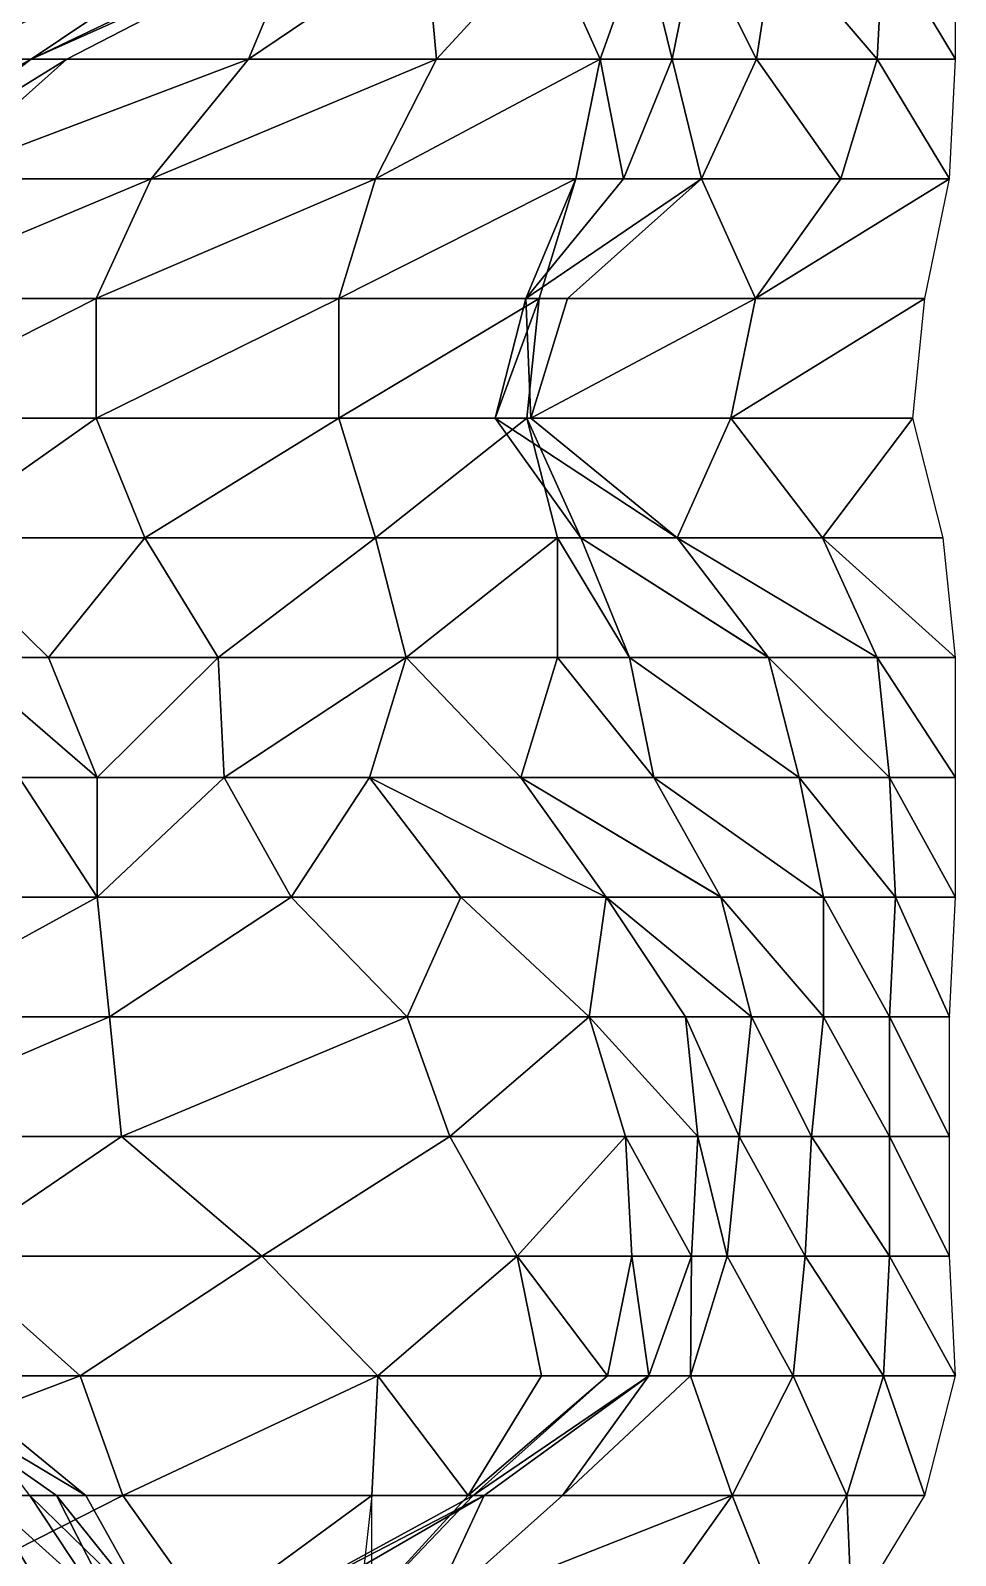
# Model space of a CAD drawing. Header units: metres. Extents: x -137 to 231, y -240 to 234.
# Drawn here: x 185.1 to 231.4, y 9 to 85.4 of the extents above; entities that cross this region are included whole.
import ezdxf

# ---------------------------------------------------------------- set-up
doc = ezdxf.new("R2010")
doc.units = ezdxf.units.M

msp = doc.modelspace()

# ---------------------------------------------------------------- linework, layer by layer
for points in [[(176.40675, 90, -595.59064), (171.76537, 84, -605.19855), (186.13118, 90, -596.9044), (186.13129, 90.0001, -596.9043)], [(186.13118, 90, -596.9044), (171.76537, 84, -605.19855), (180.57283, 84, -607.04175), (180.57294, 84.0001, -607.0416)], [(186.13118, 90, -596.9044), (180.57283, 84, -607.04175), (194.02168, 90, -599.2771), (194.02179, 90.0001, -599.277)], [(194.02168, 90, -599.2771), (180.57283, 84, -607.04175), (185.10112, 84, -611.3556), (185.10123, 84.0001, -611.35547)], [(194.02168, 90, -599.2771), (185.10112, 84, -611.3556), (197.63301, 90, -604.1203), (197.63312, 90.0001, -604.1202)], [(185.10112, 84, -611.3556), (186.8785, 84, -617.25757), (198.49342, 90, -610.55176), (198.49353, 90.0001, -610.55164)], [(185.10112, 84, -611.3556), (198.49342, 90, -610.55176), (197.63301, 90, -604.1203), (197.63312, 90.0001, -604.1202)], [(198.49342, 90, -610.55176), (186.8785, 84, -617.25757), (195.9916, 84, -618.9243), (195.9917, 84.0001, -618.9242)], [(198.49342, 90, -610.55176), (195.9916, 84, -618.9243), (204.8556, 90, -613.80676), (204.85571, 90.0001, -613.80664)], [(204.8556, 90, -613.80676), (195.9916, 84, -618.9243), (205.41039, 84, -620.4147), (205.41049, 84.0001, -620.41455)], [(204.8556, 90, -613.80676), (205.41039, 84, -620.4147), (210.91219, 90, -617.23816), (210.9123, 90.0001, -617.23804)], [(210.91219, 90, -617.23816), (205.41039, 84, -620.4147), (213.60652, 84, -622.6107), (213.60663, 84.0001, -622.6106)], [(210.91219, 90, -617.23816), (213.60652, 84, -622.6107), (215.74611, 90, -621.3755), (215.74622, 90.0001, -621.37537)], [(215.74611, 90, -621.3755), (213.60652, 84, -622.6107), (217.21785, 84, -627.454), (217.21796, 84.0001, -627.45386)], [(215.74611, 90, -621.3755), (217.21785, 84, -627.454), (218.44048, 90, -626.7481), (218.44058, 90.0001, -626.748)], [(218.44048, 90, -626.7481), (217.21785, 84, -627.454), (221.44048, 84, -631.9443), (221.44058, 84.0001, -631.94415)], [(218.44048, 90, -626.7481), (221.44048, 84, -631.9443), (222.35744, 90, -631.41486), (222.35754, 90.0001, -631.41473)], [(222.35744, 90, -631.41486), (221.44048, 84, -631.9443), (227.49702, 84, -635.37573), (227.49713, 84.0001, -635.3756)], [(222.35744, 90, -631.41486), (227.49702, 84, -635.37573), (227.80269, 90, -635.1992), (227.8028, 90.0001, -635.1991)], [(227.80269, 90, -635.1992), (227.49702, 84, -635.37573), (231.41399, 84, -640.0424), (231.4141, 84.0001, -640.0423)], [(227.80269, 90, -635.1992), (231.41399, 84, -640.0424), (231.41399, 90, -640.0424), (231.4141, 90.0001, -640.0423)], [(174.15404, 78, -610.7477), (177.15404, 78, -615.94385), (185.10112, 84, -611.3556), (185.10123, 84.0001, -611.35547)], [(174.15404, 78, -610.7477), (185.10112, 84, -611.3556), (180.57283, 84, -607.04175), (180.57294, 84.0001, -607.0416)], [(177.15404, 78, -615.94385), (180.15404, 78, -621.13995), (186.8785, 84, -617.25757), (186.8786, 84.0001, -617.25745)], [(177.15404, 78, -615.94385), (186.8785, 84, -617.25757), (185.10112, 84, -611.3556), (185.10123, 84.0001, -611.35547)], [(180.15404, 78, -621.13995), (191.10112, 78, -621.7479), (195.9916, 84, -618.9243), (195.9917, 84.0001, -618.9242)], [(180.15404, 78, -621.13995), (195.9916, 84, -618.9243), (186.8785, 84, -617.25757), (186.8786, 84.0001, -617.25745)], [(191.10112, 78, -621.7479), (202.3538, 78, -622.1793), (205.41039, 84, -620.4147), (205.41049, 84.0001, -620.41455)], [(191.10112, 78, -621.7479), (205.41039, 84, -620.4147), (195.9916, 84, -618.9243), (195.9917, 84.0001, -618.9242)], [(202.3538, 78, -622.1793), (212.3839, 78, -623.31665), (213.60652, 84, -622.6107), (213.60663, 84.0001, -622.6106)], [(202.3538, 78, -622.1793), (213.60652, 84, -622.6107), (205.41039, 84, -620.4147), (205.41049, 84.0001, -620.41455)], [(213.60652, 84, -622.6107), (212.3839, 78, -623.31665), (214.7726, 78, -628.8657), (214.7727, 78.0001, -628.8656)], [(213.60652, 84, -622.6107), (214.7726, 78, -628.8657), (217.21785, 84, -627.454), (217.21796, 84.0001, -627.45386)], [(217.21785, 84, -627.454), (214.7726, 78, -628.8657), (218.68956, 78, -633.5325), (218.68967, 78.0001, -633.53235)], [(217.21785, 84, -627.454), (218.68956, 78, -633.5325), (221.44048, 84, -631.9443), (221.44058, 84.0001, -631.94415)], [(221.44048, 84, -631.9443), (218.68956, 78, -633.5325), (225.6631, 78, -636.4346), (225.66321, 78.0001, -636.43445)], [(221.44048, 84, -631.9443), (225.6631, 78, -636.4346), (227.49702, 84, -635.37573), (227.49713, 84.0001, -635.3756)], [(227.49702, 84, -635.37573), (225.6631, 78, -636.4346), (231.10835, 78, -640.2189), (231.10846, 78.0001, -640.21875)], [(227.49702, 84, -635.37573), (231.10835, 78, -640.2189), (231.41399, 84, -640.0424), (231.4141, 84.0001, -640.0423)], [(176.79182, 72, -623.0812), (188.3502, 72, -623.3361), (191.10112, 78, -621.7479), (191.10123, 78.0001, -621.7478)], [(176.79182, 72, -623.0812), (191.10112, 78, -621.7479), (180.15404, 78, -621.13995), (180.15414, 78.0001, -621.13983)], [(188.3502, 72, -623.3361), (200.51988, 72, -623.23816), (202.3538, 78, -622.1793), (202.35391, 78.0001, -622.1792)], [(188.3502, 72, -623.3361), (202.3538, 78, -622.1793), (191.10112, 78, -621.7479), (191.10123, 78.0001, -621.7478)], [(200.51988, 72, -623.23816), (210.54997, 72, -624.3755), (212.3839, 78, -623.31665), (212.384, 78.0001, -623.3165)], [(200.51988, 72, -623.23816), (212.3839, 78, -623.31665), (202.3538, 78, -622.1793), (202.35391, 78.0001, -622.1792)], [(212.3839, 78, -623.31665), (209.8821, 72, -631.6893), (214.7726, 78, -628.8657), (214.7727, 78.0001, -628.8656)], [(209.8821, 72, -631.6893), (211.96513, 72, -637.41486), (218.68956, 78, -633.5325), (218.68967, 78.0001, -633.53235)], [(209.8821, 72, -631.6893), (218.68956, 78, -633.5325), (214.7726, 78, -628.8657), (214.7727, 78.0001, -628.8656)], [(212.3839, 78, -623.31665), (210.54997, 72, -624.3755), (209.8821, 72, -631.6893), (209.8822, 72.0001, -631.68915)], [(218.68956, 78, -633.5325), (211.96513, 72, -637.41486), (221.3839, 72, -638.90515), (221.384, 72.0001, -638.905)], [(218.68956, 78, -633.5325), (221.3839, 72, -638.90515), (225.6631, 78, -636.4346), (225.66321, 78.0001, -636.43445)], [(221.3839, 72, -638.90515), (229.8857, 72, -640.9248), (231.10835, 78, -640.2189), (231.10846, 78.0001, -640.21875)], [(221.3839, 72, -638.90515), (231.10835, 78, -640.2189), (225.6631, 78, -636.4346), (225.66321, 78.0001, -636.43445)], [(176.48619, 66, -623.25757), (188.3502, 66, -623.3361), (188.3502, 72, -623.3361), (188.35031, 72.0001, -623.336)], [(176.48619, 66, -623.25757), (188.3502, 72, -623.3361), (176.79182, 72, -623.0812), (176.79193, 72.0001, -623.08105)], [(188.3502, 66, -623.3361), (200.51988, 66, -623.23816), (200.51988, 72, -623.23816), (200.51999, 72.0001, -623.23804)], [(188.3502, 66, -623.3361), (200.51988, 72, -623.23816), (188.3502, 72, -623.3361), (188.35031, 72.0001, -623.336)], [(200.51988, 66, -623.23816), (209.93867, 66, -624.7284), (210.54997, 72, -624.3755), (210.55008, 72.0001, -624.37537)], [(200.51988, 66, -623.23816), (210.54997, 72, -624.3755), (200.51988, 72, -623.23816), (200.51999, 72.0001, -623.23804)], [(210.54997, 72, -624.3755), (208.3538, 66, -632.57166), (209.8821, 72, -631.6893), (209.8822, 72.0001, -631.68915)], [(210.54997, 72, -624.3755), (209.93867, 66, -624.7284), (208.3538, 66, -632.57166), (208.35391, 66.0001, -632.57153)], [(209.8821, 72, -631.6893), (208.3538, 66, -632.57166), (210.13118, 66, -638.47363), (210.13129, 66.0001, -638.4735)], [(209.8821, 72, -631.6893), (210.13118, 66, -638.47363), (211.96513, 72, -637.41486), (211.96524, 72.0001, -637.41473)], [(210.13118, 66, -638.47363), (220.16127, 66, -639.611), (221.3839, 72, -638.90515), (221.384, 72.0001, -638.905)], [(210.13118, 66, -638.47363), (221.3839, 72, -638.90515), (211.96513, 72, -637.41486), (211.96524, 72.0001, -637.41473)], [(220.16127, 66, -639.611), (229.2744, 66, -641.2777), (229.8857, 72, -640.9248), (229.8858, 72.0001, -640.9247)], [(220.16127, 66, -639.611), (229.8857, 72, -640.9248), (221.3839, 72, -638.90515), (221.384, 72.0001, -638.905)], [(179.8484, 60, -621.3164), (188.3502, 66, -623.3361), (176.48619, 66, -623.25757), (176.4863, 66.0001, -623.25745)], [(179.8484, 60, -621.3164), (190.79546, 60, -621.9243), (188.3502, 66, -623.3361), (188.35031, 66.0001, -623.336)], [(190.79546, 60, -621.9243), (200.51988, 66, -623.23816), (188.3502, 66, -623.3361), (188.35031, 66.0001, -623.336)], [(190.79546, 60, -621.9243), (202.3538, 60, -622.1793), (200.51988, 66, -623.23816), (200.51999, 66.0001, -623.23804)], [(202.3538, 60, -622.1793), (209.93867, 66, -624.7284), (200.51988, 66, -623.23816), (200.51999, 66.0001, -623.23804)], [(202.3538, 60, -622.1793), (211.46693, 60, -623.84607), (209.93867, 66, -624.7284), (209.93878, 66.0001, -624.7283)], [(209.93867, 66, -624.7284), (212.63301, 60, -630.1011), (208.3538, 66, -632.57166), (208.35391, 66.0001, -632.57153)], [(217.46693, 60, -634.2384), (210.13118, 66, -638.47363), (208.3538, 66, -632.57166), (208.35391, 66.0001, -632.57153)], [(217.46693, 60, -634.2384), (208.3538, 66, -632.57166), (212.63301, 60, -630.1011), (212.63312, 60.0001, -630.10095)], [(209.93867, 66, -624.7284), (211.46693, 60, -623.84607), (212.63301, 60, -630.1011), (212.63312, 60.0001, -630.10095)], [(220.16127, 66, -639.611), (210.13118, 66, -638.47363), (217.46693, 60, -634.2384), (217.46704, 60.0001, -634.2383)], [(220.16127, 66, -639.611), (217.46693, 60, -634.2384), (224.74611, 60, -636.964), (224.74622, 60.0001, -636.96387)], [(224.74611, 60, -636.964), (229.2744, 66, -641.2777), (220.16127, 66, -639.611), (220.16138, 66.0001, -639.6109)], [(224.74611, 60, -636.964), (230.80269, 60, -640.3954), (229.2744, 66, -641.2777), (229.2745, 66.0001, -641.2776)], [(185.9615, 54, -617.787), (190.79546, 60, -621.9243), (179.8484, 60, -621.3164), (179.84851, 60.0001, -621.3163)], [(179.8484, 60, -621.3164), (181.43324, 54, -613.47327), (185.9615, 54, -617.787), (185.96161, 54.0001, -617.78687)], [(185.9615, 54, -617.787), (194.46333, 54, -619.80676), (190.79546, 60, -621.9243), (190.79556, 60.0001, -621.9242)], [(194.46333, 54, -619.80676), (202.3538, 60, -622.1793), (190.79546, 60, -621.9243), (190.79556, 60.0001, -621.9242)], [(194.46333, 54, -619.80676), (203.8821, 54, -621.297), (202.3538, 60, -622.1793), (202.35391, 60.0001, -622.1792)], [(203.8821, 54, -621.297), (211.46693, 60, -623.84607), (202.3538, 60, -622.1793), (202.35391, 60.0001, -622.1792)], [(203.8821, 54, -621.297), (211.46693, 54, -623.84607), (211.46693, 60, -623.84607), (211.46704, 60.0001, -623.84595)], [(211.46693, 60, -623.84607), (215.07826, 54, -628.6893), (212.63301, 60, -630.1011), (212.63312, 60.0001, -630.10095)], [(211.46693, 60, -623.84607), (211.46693, 54, -623.84607), (215.07826, 54, -628.6893), (215.07837, 54.0001, -628.68915)], [(212.63301, 60, -630.1011), (222.05177, 54, -631.5913), (217.46693, 60, -634.2384), (217.46704, 60.0001, -634.2383)], [(212.63301, 60, -630.1011), (215.07826, 54, -628.6893), (222.05177, 54, -631.5913), (222.05188, 54.0001, -631.5912)], [(217.46693, 60, -634.2384), (227.49702, 54, -635.37573), (224.74611, 60, -636.964), (224.74622, 60.0001, -636.96387)], [(217.46693, 60, -634.2384), (222.05177, 54, -631.5913), (227.49702, 54, -635.37573), (227.49713, 54.0001, -635.3756)], [(224.74611, 60, -636.964), (231.41399, 54, -640.0424), (230.80269, 60, -640.3954), (230.8028, 60.0001, -640.39526)], [(224.74611, 60, -636.964), (227.49702, 54, -635.37573), (231.41399, 54, -640.0424), (231.4141, 54.0001, -640.0423)], [(181.43324, 54, -613.47327), (188.40675, 48, -616.37524), (185.9615, 54, -617.787), (185.96161, 54.0001, -617.78687)], [(181.43324, 54, -613.47327), (184.48979, 48, -611.7085), (188.40675, 48, -616.37524), (188.40686, 48.0001, -616.3751)], [(188.40675, 48, -616.37524), (194.46333, 54, -619.80676), (185.9615, 54, -617.787), (185.96161, 54.0001, -617.78687)], [(188.40675, 48, -616.37524), (194.76897, 48, -619.63025), (194.46333, 54, -619.80676), (194.46344, 54.0001, -619.80664)], [(194.76897, 48, -619.63025), (203.8821, 54, -621.297), (194.46333, 54, -619.80676), (194.46344, 54.0001, -619.80664)], [(194.76897, 48, -619.63025), (202.04817, 48, -622.35583), (203.8821, 54, -621.297), (203.8822, 54.0001, -621.2969)], [(203.8821, 54, -621.297), (202.04817, 48, -622.35583), (209.63301, 48, -624.9049), (209.63312, 48.0001, -624.9048)], [(203.8821, 54, -621.297), (209.63301, 48, -624.9049), (211.46693, 54, -623.84607), (211.46704, 54.0001, -623.84595)], [(211.46693, 54, -623.84607), (209.63301, 48, -624.9049), (216.30086, 48, -627.9834), (216.30096, 48.0001, -627.9833)], [(211.46693, 54, -623.84607), (216.30086, 48, -627.9834), (215.07826, 54, -628.6893), (215.07837, 54.0001, -628.68915)], [(215.07826, 54, -628.6893), (223.58006, 48, -630.709), (222.05177, 54, -631.5913), (222.05188, 54.0001, -631.5912)], [(215.07826, 54, -628.6893), (216.30086, 48, -627.9834), (223.58006, 48, -630.709), (223.58017, 48.0001, -630.70886)], [(222.05177, 54, -631.5913), (228.10835, 48, -635.0228), (227.49702, 54, -635.37573), (227.49713, 54.0001, -635.3756)], [(222.05177, 54, -631.5913), (223.58006, 48, -630.709), (228.10835, 48, -635.0228), (228.10846, 48.0001, -635.0227)], [(227.49702, 54, -635.37573), (231.41399, 48, -640.0424), (231.41399, 54, -640.0424), (231.4141, 54.0001, -640.0423)], [(227.49702, 54, -635.37573), (228.10835, 48, -635.0228), (231.41399, 48, -640.0424), (231.4141, 48.0001, -640.0423)], [(184.48979, 48, -611.7085), (181.12758, 42, -613.6497), (188.40675, 42, -616.37524), (188.40686, 42.0001, -616.3751)], [(184.48979, 48, -611.7085), (188.40675, 42, -616.37524), (188.40675, 48, -616.37524), (188.40686, 48.0001, -616.3751)], [(188.40675, 42, -616.37524), (198.13118, 42, -617.6891), (194.76897, 48, -619.63025), (194.76907, 48.0001, -619.6301)], [(188.40675, 42, -616.37524), (194.76897, 48, -619.63025), (188.40675, 48, -616.37524), (188.40686, 48.0001, -616.3751)], [(198.13118, 42, -617.6891), (202.04817, 48, -622.35583), (194.76897, 48, -619.63025), (194.76907, 48.0001, -619.6301)], [(198.13118, 42, -617.6891), (206.63301, 42, -619.70874), (202.04817, 48, -622.35583), (202.04828, 48.0001, -622.3557)], [(202.04817, 48, -622.35583), (213.91219, 42, -622.4343), (209.63301, 48, -624.9049), (209.63312, 48.0001, -624.9048)], [(202.04817, 48, -622.35583), (206.63301, 42, -619.70874), (213.91219, 42, -622.4343), (213.9123, 42.0001, -622.4342)], [(209.63301, 48, -624.9049), (219.6631, 42, -626.04224), (216.30086, 48, -627.9834), (216.30096, 48.0001, -627.9833)], [(209.63301, 48, -624.9049), (213.91219, 42, -622.4343), (219.6631, 42, -626.04224), (219.66321, 42.0001, -626.0421)], [(216.30086, 48, -627.9834), (224.80269, 42, -630.00305), (223.58006, 48, -630.709), (223.58017, 48.0001, -630.70886)], [(216.30086, 48, -627.9834), (219.6631, 42, -626.04224), (224.80269, 42, -630.00305), (224.8028, 42.0001, -630.0029)], [(223.58006, 48, -630.709), (228.41399, 42, -634.8463), (228.10835, 48, -635.0228), (228.10846, 48.0001, -635.0227)], [(223.58006, 48, -630.709), (224.80269, 42, -630.00305), (228.41399, 42, -634.8463), (228.4141, 42.0001, -634.8462)], [(228.10835, 48, -635.0228), (231.41399, 42, -640.0424), (231.41399, 48, -640.0424), (231.4141, 48.0001, -640.0423)], [(228.10835, 48, -635.0228), (228.41399, 42, -634.8463), (231.41399, 42, -640.0424), (231.4141, 42.0001, -640.0423)], [(177.4597, 36, -615.76733), (189.01808, 36, -616.02234), (188.40675, 42, -616.37524), (188.40686, 42.0001, -616.3751)], [(177.4597, 36, -615.76733), (188.40675, 42, -616.37524), (181.12758, 42, -613.6497), (181.12769, 42.0001, -613.6496)], [(189.01808, 36, -616.02234), (198.13118, 42, -617.6891), (188.40675, 42, -616.37524), (188.40686, 42.0001, -616.3751)], [(189.01808, 36, -616.02234), (203.93867, 36, -614.3361), (198.13118, 42, -617.6891), (198.13129, 42.0001, -617.68896)], [(206.63301, 42, -619.70874), (198.13118, 42, -617.6891), (203.93867, 36, -614.3361), (203.93878, 36.0001, -614.336)], [(206.63301, 42, -619.70874), (203.93867, 36, -614.3361), (213.05177, 36, -616.0029), (213.05188, 36.0001, -616.0028)], [(213.91219, 42, -622.4343), (206.63301, 42, -619.70874), (213.05177, 36, -616.0029), (213.05188, 36.0001, -616.0028)], [(213.91219, 42, -622.4343), (213.05177, 36, -616.0029), (217.8857, 36, -620.14014), (217.8858, 36.0001, -620.14)], [(213.91219, 42, -622.4343), (221.19136, 36, -625.15985), (219.6631, 42, -626.04224), (219.66321, 42.0001, -626.0421)], [(213.91219, 42, -622.4343), (217.8857, 36, -620.14014), (221.19136, 36, -625.15985), (221.19147, 36.0001, -625.1597)], [(219.6631, 42, -626.04224), (224.80269, 36, -630.00305), (224.80269, 42, -630.00305), (224.8028, 42.0001, -630.0029)], [(219.6631, 42, -626.04224), (221.19136, 36, -625.15985), (224.80269, 36, -630.00305), (224.8028, 36.0001, -630.0029)], [(224.80269, 42, -630.00305), (228.10835, 36, -635.0228), (228.41399, 42, -634.8463), (228.4141, 42.0001, -634.8462)], [(224.80269, 42, -630.00305), (224.80269, 36, -630.00305), (228.10835, 36, -635.0228), (228.10846, 36.0001, -635.0227)], [(228.41399, 42, -634.8463), (228.10835, 36, -635.0228), (231.10835, 36, -640.2189), (231.10846, 36.0001, -640.21875)], [(228.41399, 42, -634.8463), (231.10835, 36, -640.2189), (231.41399, 42, -640.0424), (231.4141, 42.0001, -640.0423)], [(175.01445, 30, -617.1791), (189.62938, 30, -615.6694), (189.01808, 36, -616.02234), (189.01819, 36.0001, -616.0222)], [(175.01445, 30, -617.1791), (189.01808, 36, -616.02234), (177.4597, 36, -615.76733), (177.45981, 36.0001, -615.7672)], [(189.62938, 30, -615.6694), (203.93867, 36, -614.3361), (189.01808, 36, -616.02234), (189.01819, 36.0001, -616.0222)], [(189.62938, 30, -615.6694), (206.07826, 30, -613.1008), (203.93867, 36, -614.3361), (203.93878, 36.0001, -614.336)], [(206.07826, 30, -613.1008), (213.05177, 36, -616.0029), (203.93867, 36, -614.3361), (203.93878, 36.0001, -614.336)], [(206.07826, 30, -613.1008), (214.8857, 30, -614.9441), (213.05177, 36, -616.0029), (213.05188, 36.0001, -616.0028)], [(213.05177, 36, -616.0029), (218.49702, 30, -619.78723), (217.8857, 36, -620.14014), (217.8858, 36.0001, -620.14)], [(213.05177, 36, -616.0029), (214.8857, 30, -614.9441), (218.49702, 30, -619.78723), (218.49713, 30.0001, -619.7871)], [(217.8857, 36, -620.14014), (220.58006, 30, -625.5128), (221.19136, 36, -625.15985), (221.19147, 36.0001, -625.1597)], [(217.8857, 36, -620.14014), (218.49702, 30, -619.78723), (220.58006, 30, -625.5128), (220.58017, 30.0001, -625.5127)], [(221.19136, 36, -625.15985), (220.58006, 30, -625.5128), (224.19136, 30, -630.356), (224.19147, 30.0001, -630.3559)], [(221.19136, 36, -625.15985), (224.19136, 30, -630.356), (224.80269, 36, -630.00305), (224.8028, 36.0001, -630.0029)], [(224.80269, 36, -630.00305), (224.19136, 30, -630.356), (228.10835, 30, -635.0228), (228.10846, 30.0001, -635.0227)], [(224.80269, 36, -630.00305), (228.10835, 30, -635.0228), (228.10835, 36, -635.0228), (228.10846, 36.0001, -635.0227)], [(228.10835, 36, -635.0228), (231.10835, 30, -640.2189), (231.10835, 36, -640.2189), (231.10846, 36.0001, -640.21875)], [(228.10835, 36, -635.0228), (228.10835, 30, -635.0228), (231.10835, 30, -640.2189), (231.10846, 30.0001, -640.21875)], [(180.82191, 24, -613.8262), (189.62938, 30, -615.6694), (175.01445, 30, -617.1791), (175.01456, 30.0001, -617.17896)], [(180.82191, 24, -613.8262), (196.65947, 24, -611.6106), (189.62938, 30, -615.6694), (189.62949, 30.0001, -615.66925)], [(196.65947, 24, -611.6106), (206.07826, 30, -613.1008), (189.62938, 30, -615.6694), (189.62949, 30.0001, -615.66925)], [(196.65947, 24, -611.6106), (209.44048, 24, -611.15967), (206.07826, 30, -613.1008), (206.07837, 30.0001, -613.1007)], [(209.44048, 24, -611.15967), (214.8857, 30, -614.9441), (206.07826, 30, -613.1008), (206.07837, 30.0001, -613.1007)], [(209.44048, 24, -611.15967), (215.19136, 24, -614.7676), (214.8857, 30, -614.9441), (214.8858, 30.0001, -614.944)], [(214.8857, 30, -614.9441), (218.19136, 24, -619.9637), (218.49702, 30, -619.78723), (218.49713, 30.0001, -619.7871)], [(214.8857, 30, -614.9441), (215.19136, 24, -614.7676), (218.19136, 24, -619.9637), (218.19147, 24.0001, -619.96356)], [(218.49702, 30, -619.78723), (218.19136, 24, -619.9637), (219.96873, 24, -625.8657), (219.96884, 24.0001, -625.8656)], [(218.49702, 30, -619.78723), (219.96873, 24, -625.8657), (220.58006, 30, -625.5128), (220.58017, 30.0001, -625.5127)], [(220.58006, 30, -625.5128), (219.96873, 24, -625.8657), (223.8857, 24, -630.5325), (223.8858, 24.0001, -630.53235)], [(220.58006, 30, -625.5128), (223.8857, 24, -630.5325), (224.19136, 30, -630.356), (224.19147, 30.0001, -630.3559)], [(224.19136, 30, -630.356), (223.8857, 24, -630.5325), (228.10835, 24, -635.0228), (228.10846, 24.0001, -635.0227)], [(224.19136, 30, -630.356), (228.10835, 24, -635.0228), (228.10835, 30, -635.0228), (228.10846, 30.0001, -635.0227)], [(228.10835, 30, -635.0228), (231.10835, 24, -640.2189), (231.10835, 30, -640.2189), (231.10846, 30.0001, -640.21875)], [(228.10835, 30, -635.0228), (228.10835, 24, -635.0228), (231.10835, 24, -640.2189), (231.10846, 24.0001, -640.21875)], [(169.26357, 18, -613.57117), (187.54634, 18, -609.94385), (180.82191, 24, -613.8262), (180.82202, 24.0001, -613.82605)], [(187.54634, 18, -609.94385), (196.65947, 24, -611.6106), (180.82191, 24, -613.8262), (180.82202, 24.0001, -613.82605)], [(187.54634, 18, -609.94385), (202.46693, 18, -608.25757), (196.65947, 24, -611.6106), (196.65958, 24.0001, -611.6105)], [(202.46693, 18, -608.25757), (209.44048, 24, -611.15967), (196.65947, 24, -611.6106), (196.65958, 24.0001, -611.6105)], [(202.46693, 18, -608.25757), (210.6631, 18, -610.45374), (209.44048, 24, -611.15967), (209.44058, 24.0001, -611.15955)], [(209.44048, 24, -611.15967), (213.96873, 18, -615.4735), (215.19136, 24, -614.7676), (215.19147, 24.0001, -614.76746)], [(209.44048, 24, -611.15967), (210.6631, 18, -610.45374), (213.96873, 18, -615.4735), (213.96884, 18.0001, -615.4734)], [(215.19136, 24, -614.7676), (213.96873, 18, -615.4735), (216.05177, 18, -621.199), (216.05188, 18.0001, -621.19885)], [(215.19136, 24, -614.7676), (216.05177, 18, -621.199), (218.19136, 24, -619.9637), (218.19147, 24.0001, -619.96356)], [(218.19136, 24, -619.9637), (216.05177, 18, -621.199), (218.13481, 18, -626.92456), (218.13492, 18.0001, -626.92444)], [(218.19136, 24, -619.9637), (218.13481, 18, -626.92456), (219.96873, 24, -625.8657), (219.96884, 24.0001, -625.8656)], [(219.96873, 24, -625.8657), (218.13481, 18, -626.92456), (223.2744, 18, -630.88544), (223.2745, 18.0001, -630.8853)], [(219.96873, 24, -625.8657), (223.2744, 18, -630.88544), (223.8857, 24, -630.5325), (223.8858, 24.0001, -630.53235)], [(223.8857, 24, -630.5325), (223.2744, 18, -630.88544), (227.80269, 18, -635.1992), (227.8028, 18.0001, -635.1991)], [(223.8857, 24, -630.5325), (227.80269, 18, -635.1992), (228.10835, 24, -635.0228), (228.10846, 24.0001, -635.0227)], [(228.10835, 24, -635.0228), (227.80269, 18, -635.1992), (231.41399, 18, -640.0424), (231.4141, 18.0001, -640.0423)], [(228.10835, 24, -635.0228), (231.41399, 18, -640.0424), (231.10835, 24, -640.2189), (231.10846, 24.0001, -640.21875)], [(171.70879, 12, -612.1594), (187.54634, 18, -609.94385), (169.26357, 18, -613.57117), (169.26367, 18.0001, -613.57104)], [(171.70879, 12, -612.1594), (189.68596, 12, -608.7085), (187.54634, 18, -609.94385), (187.54645, 18.0001, -609.9437)], [(187.82915, 12, -575.1395), (180.49342, 18, -579.3748), (177.79906, 18, -574.0022), (177.79916, 18.0001, -574.0021)], [(177.79906, 18, -574.0022), (182.74611, 12, -564.2178), (186.35744, 12, -569.06104), (186.35754, 12.0001, -569.0609)], [(187.82915, 12, -575.1395), (177.79906, 18, -574.0022), (186.35744, 12, -569.06104), (186.35754, 12.0001, -569.0609)], [(185.02168, 12, -583.6886), (180.49342, 18, -579.3748), (187.82915, 12, -575.1395), (187.82925, 12.0001, -575.1394)], [(189.68596, 12, -608.7085), (202.46693, 18, -608.25757), (187.54634, 18, -609.94385), (187.54645, 18.0001, -609.9437)], [(189.68596, 12, -608.7085), (202.16127, 12, -608.4341), (202.46693, 18, -608.25757), (202.46704, 18.0001, -608.25745)], [(202.46693, 18, -608.25757), (202.16127, 12, -608.4341), (206.99522, 12, -612.5714), (206.99533, 12.0001, -612.5713)], [(202.46693, 18, -608.25757), (206.99522, 12, -612.5714), (210.6631, 18, -610.45374), (210.66321, 18.0001, -610.4536)], [(206.99522, 12, -612.5714), (207.24431, 12, -619.35583), (213.96873, 18, -615.4735), (213.96884, 18.0001, -615.4734)], [(206.99522, 12, -612.5714), (213.96873, 18, -615.4735), (210.6631, 18, -610.45374), (210.66321, 18.0001, -610.4536)], [(207.24431, 12, -619.35583), (207.79906, 12, -625.9637), (216.05177, 18, -621.199), (216.05188, 18.0001, -621.19885)], [(207.24431, 12, -619.35583), (216.05177, 18, -621.199), (213.96873, 18, -615.4735), (213.96884, 18.0001, -615.4734)], [(216.05177, 18, -621.199), (207.79906, 12, -625.9637), (211.71602, 12, -630.6305), (211.71613, 12.0001, -630.6304)], [(216.05177, 18, -621.199), (211.71602, 12, -630.6305), (218.13481, 18, -626.92456), (218.13492, 18.0001, -626.92444)], [(218.13481, 18, -626.92456), (211.71602, 12, -630.6305), (220.21785, 12, -632.65015), (220.21796, 12.0001, -632.65)], [(218.13481, 18, -626.92456), (220.21785, 12, -632.65015), (223.2744, 18, -630.88544), (223.2745, 18.0001, -630.8853)], [(223.2744, 18, -630.88544), (220.21785, 12, -632.65015), (225.96873, 12, -636.25806), (225.96884, 12.0001, -636.25793)], [(223.2744, 18, -630.88544), (225.96873, 12, -636.25806), (227.80269, 18, -635.1992), (227.8028, 18.0001, -635.1991)], [(227.80269, 18, -635.1992), (225.96873, 12, -636.25806), (229.8857, 12, -640.9248), (229.8858, 12.0001, -640.9247)], [(227.80269, 18, -635.1992), (229.8857, 12, -640.9248), (231.41399, 18, -640.0424), (231.4141, 18.0001, -640.0423)], [(177.82191, 6, -608.63), (189.68596, 12, -608.7085), (171.70879, 12, -612.1594), (171.7089, 12.0001, -612.1593)], [(188.99522, 6, -581.39453), (178.2407, 6, -594.53186), (173.9615, 12, -597.00244), (173.96161, 12.0001, -597.0023)], [(188.99522, 6, -581.39453), (173.9615, 12, -597.00244), (185.02168, 12, -583.6886), (185.02179, 12.0001, -583.6885)], [(177.82191, 6, -608.63), (193.96513, 6, -606.2379), (189.68596, 12, -608.7085), (189.68607, 12.0001, -608.7084)], [(182.74611, 12, -564.2178), (189.41399, 6, -567.29626), (186.35744, 12, -569.06104), (186.35754, 12.0001, -569.0609)], [(182.74611, 12, -564.2178), (182.80269, 6, -557.25696), (186.41399, 6, -562.10016), (186.4141, 6.0001, -562.10004)], [(182.74611, 12, -564.2178), (186.41399, 6, -562.10016), (189.41399, 6, -567.29626), (189.4141, 6.0001, -567.29614)], [(191.19136, 6, -573.19836), (188.99522, 6, -581.39453), (185.02168, 12, -583.6886), (185.02179, 12.0001, -583.6885)], [(191.19136, 6, -573.19836), (185.02168, 12, -583.6886), (187.82915, 12, -575.1395), (187.82925, 12.0001, -575.1394)], [(186.35744, 12, -569.06104), (191.19136, 6, -573.19836), (187.82915, 12, -575.1395), (187.82925, 12.0001, -575.1394)], [(186.35744, 12, -569.06104), (189.41399, 6, -567.29626), (191.19136, 6, -573.19836), (191.19147, 6.0001, -573.19824)], [(193.96513, 6, -606.2379), (202.16127, 12, -608.4341), (189.68596, 12, -608.7085), (189.68607, 12.0001, -608.7084)], [(193.96513, 6, -606.2379), (202.16127, 6, -608.4341), (202.16127, 12, -608.4341), (202.16138, 12.0001, -608.43396)], [(201.49342, 6, -615.7479), (196.2407, 6, -625.70874), (207.24431, 12, -619.35583), (207.24442, 12.0001, -619.3557)], [(196.2407, 6, -625.70874), (197.40675, 6, -631.9637), (207.79906, 12, -625.9637), (207.79916, 12.0001, -625.96356)], [(196.2407, 6, -625.70874), (207.79906, 12, -625.9637), (207.24431, 12, -619.35583), (207.24442, 12.0001, -619.3557)], [(207.79906, 12, -625.9637), (197.40675, 6, -631.9637), (204.9916, 6, -634.5128), (204.9917, 6.0001, -634.5127)], [(201.49342, 6, -615.7479), (207.24431, 12, -619.35583), (206.99522, 12, -612.5714), (206.99533, 12.0001, -612.5713)], [(206.99522, 12, -612.5714), (202.16127, 12, -608.4341), (201.49342, 6, -615.7479), (201.49353, 6.0001, -615.7478)], [(207.79906, 12, -625.9637), (204.9916, 6, -634.5128), (211.71602, 12, -630.6305), (211.71613, 12.0001, -630.6304)], [(204.9916, 6, -634.5128), (215.93867, 6, -635.1207), (220.21785, 12, -632.65015), (220.21796, 12.0001, -632.65)], [(204.9916, 6, -634.5128), (220.21785, 12, -632.65015), (211.71602, 12, -630.6305), (211.71613, 12.0001, -630.6304)], [(220.21785, 12, -632.65015), (215.93867, 6, -635.1207), (222.60652, 6, -638.1992), (222.60663, 6.0001, -638.1991)], [(220.21785, 12, -632.65015), (222.60652, 6, -638.1992), (225.96873, 12, -636.25806), (225.96884, 12.0001, -636.25793)], [(225.96873, 12, -636.25806), (222.60652, 6, -638.1992), (226.21785, 6, -643.0424), (226.21796, 6.0001, -643.0423)], [(225.96873, 12, -636.25806), (226.21785, 6, -643.0424), (229.8857, 12, -640.9248), (229.8858, 12.0001, -640.9247)]]:
    msp.add_3dface(points)

doc.saveas('drawing.dxf')
